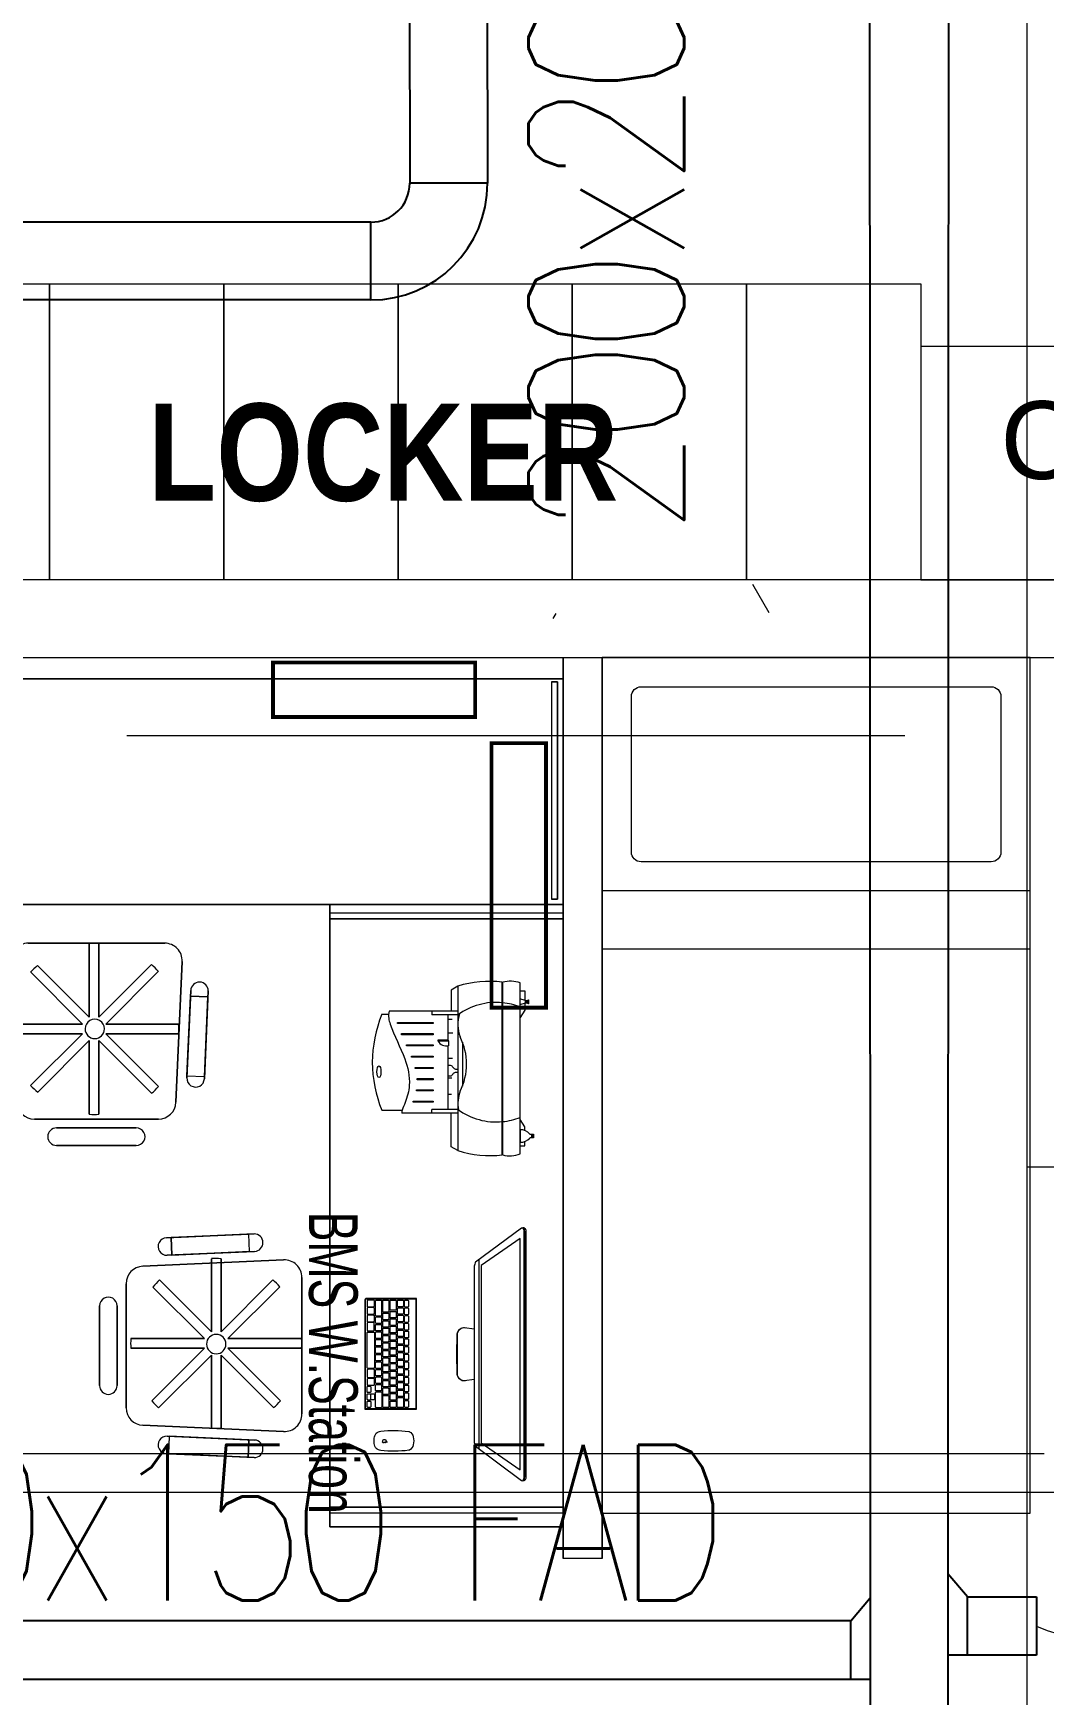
# Model space of a CAD drawing. Header units: millimetres. Extents: x 50620 to 404449, y -131543 to 97.
# Drawn here: x 356674 to 359273, y -44865 to -40593 of the extents above; entities that cross this region are included whole.
import ezdxf

# ---------------------------------------------------------------- set-up
doc = ezdxf.new("R2010")
doc.units = ezdxf.units.MM
doc.linetypes.add('IDA - Grid Line', pattern=[3500, 2000, -500, 500, -500])
for name, color, linetype, lineweight in [('1599_DB_A_BLK2_HQ_R21-2ND STOREY 20230517--$0$S-_COLN----_E', 8, 'Continuous', 9), ('A-_FURT----_E', 8, 'Continuous', 9), ('E-P-Lwnm-EDB', 8, 'Continuous', 9), ('M-_ARCHI', 8, 'Continuous', 5), ('M-ACMV_CDP', 190, 'DRAIN_PIPE', 13), ('M-ACMV_FAD', 3, 'Continuous', 25), ('M-ACMV_FLEXD', 222, 'Continuous', 25), ('M-ACMV_REF-P', 134, '500-1-RP', 9), ('M-FA TEXT', 3, 'Continuous', 25)]:
    doc.layers.add(name, color=color, linetype=linetype, lineweight=lineweight)
doc.layers.add('M-FIRE----_E-', color=12, linetype='Continuous')
doc.layers.add('S-_ANOTGRID_E-1', color=9, linetype='IDA - Grid Line', lineweight=5, true_color=0x808080)
doc.styles.add('1599_DB_A_BLK2_HQ_R21-2ND STOREY 20230517--$0$Arial', font='arial.ttf')
doc.styles.add('Arial', font='arial.ttf', dxfattribs={"width": 0.8, "height": 300})
doc.styles.add('Arial Narrow', font='ARIALN.TTF', dxfattribs={"height": 100})
doc.styles.add('Arial Narrow_B_4', font='ARIALNB.TTF', dxfattribs={"height": 500})
doc.styles.get("Standard").update_dxf_attribs({"font": 'arial.ttf'})
doc.linetypes.add('500-1-RP', pattern='A,0.75,-0.5,0.75,-0.5,0.75,-0.5,0.75,-1.7,["RP",Standard,S=1,R=0,X=-1,Y=-0.5],-1.7', length=7.9)
doc.linetypes.add('BATTING', pattern='A,0.0001,-0.1,[134,ltypeshp.shx,S=0.1,R=0,X=-0.1,Y=0],-0.2,[134,ltypeshp.shx,S=0.1,R=180,X=0.1,Y=0],-0.1', length=0.4001)
doc.linetypes.add('DRAIN_PIPE', pattern='A,0.5,-0.2,["D",Standard,S=0.1,R=0,X=-0.1,Y=-0.05],-0.25', length=0.95)

# ---------------------------------------------------------------- blocks, each defined once
blk = doc.blocks.new('chair 1 - chair 1-4173205-BLK2 - 2ND STOREY WALL SETTING OUT')
at = {"layer": 'A-_FURT----_E'}
for p, q in [((175.5, 520), (-175.5, 520)), ((-175.5, 520), (175.5, 520)), ((-18.4, 519.2), (-18.4, 330)), ((-18.4, 330), (-18.4, 519.2)), ((-18.4, 519.2), (-18.4, 519.2)), ((6.6, 330), (6.6, 519.2)), ((6.6, 519.2), (6.6, 330)), ((6.6, 519.2), (6.6, 519.2)), ((-220.4, 473), (-204.4, 111)), ((-204.4, 111), (-220.4, 473)), ((204.4, 111), (220.4, 473)), ((220.4, 473), (204.4, 111)), ((-169, 445.2), (-36.1, 312.3)), ((-36.1, 312.3), (-169, 445.2)), ((-169, 445.2), (-169, 445.2)), ((-18.4, 330), (-151.4, 463)), ((-151.4, 463), (-18.4, 330)), ((-151.4, 463), (-151.4, 463)), ((141.5, 464.9), (6.6, 330)), ((6.6, 330), (141.5, 464.9)), ((24.3, 312.3), (159.2, 447.2)), ((159.2, 447.2), (24.3, 312.3)), ((141.5, 464.9), (141.5, 464.9)), ((159.2, 447.2), (159.2, 447.2)), ((-287.5, 397.5), (-277.5, 171.7)), ((-277.5, 171.7), (-287.5, 397.5)), ((-287.5, 397.5), (-287.5, 397.5)), ((-241.9, 385.5), (-286.9, 383.5)), ((-241.9, 385.5), (-286.9, 383.5)), ((-232.6, 173.7), (-242.5, 398.5)), ((-242.5, 398.5), (-232.6, 173.7)), ((-233.1, 185.7), (-241.9, 385.5)), ((-241.9, 385.5), (-241.9, 385.5)), ((-241.9, 385.5), (-233.1, 185.7)), ((242.5, 398.5), (232.6, 173.7)), ((232.6, 173.7), (242.5, 398.5)), ((277.5, 171.7), (287.5, 397.5)), ((287.5, 397.5), (277.5, 171.7)), ((287.5, 397.5), (287.5, 397.5)), ((-278.1, 183.7), (-286.9, 383.5)), ((-286.9, 383.5), (-286.9, 383.5)), ((-286.9, 383.5), (-278.1, 183.7)), ((241.9, 383.9), (232.8, 179.1)), ((232.8, 179.1), (241.9, 383.9)), ((241.9, 383.9), (241.9, 383.9)), ((286.8, 381.9), (241.9, 383.9)), ((241.9, 383.9), (286.8, 381.9)), ((286.8, 381.9), (277.8, 177.1)), ((277.8, 177.1), (286.8, 381.9)), ((286.8, 381.9), (286.8, 381.9)), ((-36.1, 312.3), (-223.8, 312.3)), ((-223.8, 312.3), (-36.1, 312.3)), ((-223.8, 312.3), (-223.8, 312.3)), ((-36.1, 312.3), (-36.1, 312.3)), ((-18.4, 330), (-18.4, 330)), ((6.6, 330), (6.6, 330)), ((211.3, 312.3), (24.3, 312.3)), ((24.3, 312.3), (211.3, 312.3)), ((24.3, 312.3), (24.3, 312.3)), ((211.3, 312.3), (211.3, 312.3)), ((-223.8, 287.3), (-36.1, 287.3)), ((-36.1, 287.3), (-223.8, 287.3)), ((-223.8, 287.3), (-223.8, 287.3)), ((-36.1, 287.3), (-169.1, 154.3)), ((-169.1, 154.3), (-36.1, 287.3)), ((-150.9, 137.1), (-18.4, 269.6)), ((-18.4, 269.6), (-150.9, 137.1)), ((-36.1, 287.3), (-36.1, 287.3)), ((-18.4, 269.6), (-18.4, 80.3)), ((-18.4, 80.3), (-18.4, 269.6)), ((-18.4, 269.6), (-18.4, 269.6)), ((6.6, 80.2), (6.6, 269.6)), ((6.6, 269.6), (141.9, 134.3)), ((141.9, 134.3), (6.6, 269.6)), ((6.6, 269.6), (6.6, 80.2)), ((6.6, 269.6), (6.6, 269.6)), ((160, 151.6), (24.3, 287.3)), ((24.3, 287.3), (211.3, 287.3)), ((211.3, 287.3), (24.3, 287.3)), ((24.3, 287.3), (160, 151.6)), ((24.3, 287.3), (24.3, 287.3)), ((211.3, 287.3), (211.3, 287.3)), ((-278.1, 183.7), (-233.1, 185.7)), ((-233.1, 185.7), (-278.1, 183.7)), ((-278.1, 183.7), (-278.1, 183.7)), ((-233.1, 185.7), (-233.1, 185.7)), ((232.8, 179.1), (232.8, 179.1)), ((232.8, 179.1), (277.8, 177.1)), ((232.8, 179.1), (277.8, 177.1)), ((277.8, 177.1), (277.8, 177.1)), ((-169.1, 154.3), (-169.1, 154.3)), ((-150.9, 137.1), (-150.9, 137.1)), ((141.9, 134.3), (141.9, 134.3)), ((160, 151.6), (160, 151.6)), ((-159.5, 68), (159.5, 68)), ((159.5, 68), (-159.5, 68)), ((102.5, 45), (-102.5, 45)), ((-102.5, 45), (102.5, 45)), ((-18.4, 80.3), (-18.4, 80.3)), ((6.6, 80.2), (6.6, 80.2)), ((-102.5, 0), (102.5, 0)), ((102.5, 0), (-102.5, 0))]:
    blk.add_line(p, q, dxfattribs=at)
for centre, radius, start, end in [((-175.5, 475), 45, 90, 182.5326), ((-175.5, 475), 45, 90, 182.5326), ((-5.5, 349.1), 170.6, 85.9391, 94.3449), ((-5.5, 349.1), 170.6, 85.9391, 94.3449), ((175.5, 475), 45, 357.4674, 90), ((175.5, 475), 45, 357.4674, 90), ((-39.2, 334.6), 170.6, 131.1695, 139.5755), ((-39.2, 334.6), 170.6, 131.1695, 139.5755), ((30.4, 335.4), 170.6, 40.9644, 49.3702), ((30.4, 335.4), 170.6, 40.9644, 49.3702), ((-265, 397.5), 22.5, 2.5326, 180), ((-265, 397.5), 22.5, 2.5326, 180), ((265, 397.5), 22.5, 360, 177.4674), ((265, 397.5), 22.5, 360, 177.4674), ((-53.7, 299.2), 170.6, 175.6052, 184.011), ((-53.7, 299.2), 170.6, 175.6052, 184.011), ((-4.2, 299.8), 25, 360, 180), ((-4.2, 299.8), 25, 0, 180), ((-4.2, 299.8), 25, 180, 360), ((-4.2, 299.8), 25, 180, 360), ((41.2, 299.3), 170.6, 355.9587, 4.3646), ((41.2, 299.3), 170.6, 355.9587, 4.3646), ((-255.1, 172.7), 22.5, 182.527, 2.5326), ((-255.1, 172.7), 22.5, 182.527, 2.5326), ((255.1, 172.7), 22.5, 177.4674, 357.473), ((255.1, 172.7), 22.5, 177.4674, 357.473), ((-43.3, 269.5), 170.6, 222.4855, 230.895), ((-43.3, 269.5), 170.6, 222.4855, 230.895), ((33.2, 265.7), 170.6, 309.6052, 318.0128), ((33.2, 265.7), 170.6, 309.6052, 318.0128), ((-159.5, 113), 45, 182.5326, 270), ((-159.5, 113), 45, 182.5326, 270), ((159.5, 113), 45, 270, 357.4674), ((159.5, 113), 45, 270, 357.4674), ((-102.5, 22.5), 22.5, 90, 270), ((-102.5, 22.5), 22.5, 90, 270), ((-5.8, 250.3), 170.6, 265.7557, 274.1615), ((-5.8, 250.3), 170.6, 265.7557, 274.1615), ((102.5, 22.5), 22.5, 270, 90), ((102.5, 22.5), 22.5, 270, 90)]:
    blk.add_arc(centre, radius, start, end, dxfattribs=at)
blk = doc.blocks.new('Logo_Apple')
at = {"color": 0}
blk.add_lwpolyline([(1573, 1035, 0.60932574), (1668, -514, -0.13158971), (1143, -1402, -0.15253151), (846, -1554, -0.11925124), (661, -1541, -0.03241254), (435, -1453, 0.12443749), (138, -1397, 0.09953875), (-239, -1497, -0.08742046), (-451, -1559, -0.19162899), (-757, -1474, -0.0788772), (-1001, -1219, -0.16273057), (-1527, 270, -0.29917322), (-917, 1328, -0.21843141), (-209, 1340, 0.01759536), (9, 1258, 0.16365545), (191, 1258, 0.01485398), (341, 1313, -0.03626545), (651, 1413, -0.1104414), (932, 1418, -0.02065594), (1113, 1373, -0.14542297), (1502, 1122, -0.01539362), (1573, 1035)], format="xyb", dxfattribs=at)
blk.add_lwpolyline([(859, 2376, 0.40282968), (71, 1469, 0.40288947)], format="xyb", close=True, dxfattribs=at)
blk = doc.blocks.new('iMac 27_top persp_dwgmodels.com')
for points in [[(-223.8, 44), (0, 44), (223.8, 44, 0.086592), (234.6, 46.6, 0.101568), (236.4, 47.9), (324.3, 165.9, 0.191292), (324.6, 172.8, 0.278316), (318.4, 178), (0, 178), (-318.4, 178, 0.278316), (-324.6, 172.8, 0.191292), (-324.3, 165.9), (-236.4, 47.9, 0.101568), (-234.6, 46.6, 0.086592)], [(-140.2, -236.5), (141.5, -236.5), (141.5, -103.8), (-141.5, -103.8, 0.414214), (-143.5, -105.8), (-143.5, -233.1, 0.414214)], [(-136.8, -124.4), (-123.5, -124.4, -0.414214), (-121.3, -126.6), (-121.3, -132.8, -0.414214), (-123.5, -135), (-136.8, -135, -0.414214), (-139, -132.8), (-139, -126.6, -0.414214)], [(-116.9, -124.4), (-103.7, -124.4, -0.414214), (-101.5, -126.6), (-101.5, -132.8, -0.414214), (-103.7, -135), (-116.9, -135, -0.414214), (-119.1, -132.8), (-119.1, -126.6, -0.414214)], [(-97.1, -124.4), (-83.8, -124.4, -0.414214), (-81.6, -126.6), (-81.6, -132.8, -0.414214), (-83.8, -135), (-97.1, -135, -0.414214), (-99.3, -132.8), (-99.3, -126.6, -0.414214)], [(-77.3, -124.4), (-64, -124.4, -0.414214), (-61.8, -126.6), (-61.8, -132.8, -0.414214), (-64, -135), (-77.3, -135, -0.414214), (-79.5, -132.8), (-79.5, -126.6, -0.414214)], [(-57.4, -124.4), (-44.2, -124.4, -0.414214), (-42, -126.6), (-42, -132.8, -0.414214), (-44.2, -135), (-57.4, -135, -0.414214), (-59.7, -132.8), (-59.7, -126.6, -0.414214)], [(-37.6, -124.4), (-24.4, -124.4, -0.414214), (-22.1, -126.6), (-22.1, -132.8, -0.414214), (-24.4, -135), (-37.6, -135, -0.414214), (-39.8, -132.8), (-39.8, -126.6, -0.414214)], [(-17.8, -124.4), (-4.5, -124.4, -0.414214), (-2.3, -126.6), (-2.3, -132.8, -0.414214), (-4.5, -135), (-17.8, -135, -0.414214), (-20, -132.8), (-20, -126.6, -0.414214)], [(2, -124.4), (15.3, -124.4, -0.414214), (17.5, -126.6), (17.5, -132.8, -0.414214), (15.3, -135), (2, -135, -0.414214), (-0.2, -132.8), (-0.2, -126.6, -0.414214)], [(21.9, -124.4), (35.1, -124.4, -0.414214), (37.3, -126.6), (37.3, -132.8, -0.414214), (35.1, -135), (21.9, -135, -0.414214), (19.7, -132.8), (19.7, -126.6, -0.414214)], [(41.7, -124.4), (55, -124.4, -0.414214), (57.2, -126.6), (57.2, -132.8, -0.414214), (55, -135), (41.7, -135, -0.414214), (39.5, -132.8), (39.5, -126.6, -0.414214)], [(61.5, -124.4), (74.8, -124.4, -0.414214), (77, -126.6), (77, -132.8, -0.414214), (74.8, -135), (61.5, -135, -0.414214), (59.3, -132.8), (59.3, -126.6, -0.414214)], [(81.4, -124.4), (94.6, -124.4, -0.414214), (96.8, -126.6), (96.8, -132.8, -0.414214), (94.6, -135), (81.4, -135, -0.414214), (79.1, -132.8), (79.1, -126.6, -0.414214)], [(101.2, -124.4), (114.4, -124.4, -0.414214), (116.7, -126.6), (116.7, -132.8, -0.414214), (114.4, -135), (101.2, -135, -0.414214), (99, -132.8), (99, -126.6, -0.414214)], [(121, -124.4), (134.3, -124.4, -0.414214), (136.5, -126.6), (136.5, -132.8, -0.414214), (134.3, -135), (121, -135, -0.414214), (118.8, -132.8), (118.8, -126.6, -0.414214)], [(233.3, -112.2, -0.198798), (246.3, -121.7, -0.10516), (247, -123.8, -0.060397), (247.5, -195.7, -0.156139), (242.2, -207.5, -0.13832), (236, -211.3, -0.081219), (222.7, -213, -0.081219), (209.4, -211.3, -0.13832), (203.2, -207.5, -0.156139), (197.9, -195.7, -0.060397), (198.4, -123.8, -0.10516), (199.1, -121.7, -0.198798), (212.1, -112.2, -0.111855)], [(-112.9, -172), (-136.8, -172, -0.414214), (-139.1, -169.8), (-139.1, -158.4, -0.414214), (-136.8, -156.2), (-115.2, -156.2, -0.414214), (-112.9, -158.4)], [(-136.7, -137.3), (-124.4, -137.3, -0.414214), (-122.2, -139.6), (-122.2, -150.9, -0.414214), (-124.4, -153.1), (-136.7, -153.1, -0.414214), (-139, -150.9), (-139, -139.6, -0.414214)], [(-117.5, -137.3), (-105.2, -137.3, -0.414214), (-103, -139.6), (-103, -150.9, -0.414214), (-105.2, -153.1), (-117.5, -153.1, -0.414214), (-119.7, -150.9), (-119.7, -139.6, -0.414214)], [(-108.1, -156.2), (-95.8, -156.2, -0.414214), (-93.5, -158.4), (-93.5, -169.8, -0.414214), (-95.8, -172), (-108.1, -172, -0.414214), (-110.3, -169.8), (-110.3, -158.4, -0.414214)], [(-98.2, -137.3), (-85.9, -137.3, -0.414214), (-83.7, -139.6), (-83.7, -150.9, -0.414214), (-85.9, -153.1), (-98.2, -153.1, -0.414214), (-100.4, -150.9), (-100.4, -139.6, -0.414214)], [(-88.8, -156.2), (-76.5, -156.2, -0.414214), (-74.3, -158.4), (-74.3, -169.8, -0.414214), (-76.5, -172), (-88.8, -172, -0.414214), (-91.1, -169.8), (-91.1, -158.4, -0.414214)], [(-79, -137.3), (-66.7, -137.3, -0.414214), (-64.4, -139.6), (-64.4, -150.9, -0.414214), (-66.7, -153.1), (-79, -153.1, -0.414214), (-81.2, -150.9), (-81.2, -139.6, -0.414214)], [(-69.6, -156.2), (-57.3, -156.2, -0.414214), (-55.1, -158.4), (-55.1, -169.8, -0.414214), (-57.3, -172), (-69.6, -172, -0.414214), (-71.8, -169.8), (-71.8, -158.4, -0.414214)], [(-59.7, -137.3), (-47.4, -137.3, -0.414214), (-45.2, -139.6), (-45.2, -150.9, -0.414214), (-47.4, -153.1), (-59.7, -153.1, -0.414214), (-61.9, -150.9), (-61.9, -139.6, -0.414214)], [(-50.4, -156.2), (-38.1, -156.2, -0.414214), (-35.9, -158.4), (-35.9, -169.8, -0.414214), (-38.1, -172), (-50.4, -172, -0.414214), (-52.6, -169.8), (-52.6, -158.4, -0.414214)], [(-40.4, -137.3), (-28.1, -137.3, -0.414214), (-25.9, -139.6), (-25.9, -150.9, -0.414214), (-28.1, -153.1), (-40.4, -153.1, -0.414214), (-42.7, -150.9), (-42.7, -139.6, -0.414214)], [(-31.2, -156.2), (-18.9, -156.2, -0.414214), (-16.7, -158.4), (-16.7, -169.8, -0.414214), (-18.9, -172), (-31.2, -172, -0.414214), (-33.4, -169.8), (-33.4, -158.4, -0.414214)], [(-21.2, -137.3), (-8.9, -137.3, -0.414214), (-6.7, -139.6), (-6.7, -150.9, -0.414214), (-8.9, -153.1), (-21.2, -153.1, -0.414214), (-23.4, -150.9), (-23.4, -139.6, -0.414214)], [(-12, -156.2), (0.3, -156.2, -0.414214), (2.5, -158.4), (2.5, -169.8, -0.414214), (0.3, -172), (-12, -172, -0.414214), (-14.2, -169.8), (-14.2, -158.4, -0.414214)], [(-1.9, -137.3), (10.4, -137.3, -0.414214), (12.6, -139.6), (12.6, -150.9, -0.414214), (10.4, -153.1), (-1.9, -153.1, -0.414214), (-4.1, -150.9), (-4.1, -139.6, -0.414214)], [(7.2, -156.2), (19.5, -156.2, -0.414214), (21.8, -158.4), (21.8, -169.8, -0.414214), (19.5, -172), (7.2, -172, -0.414214), (5, -169.8), (5, -158.4, -0.414214)], [(17.3, -137.3), (29.6, -137.3, -0.414214), (31.9, -139.6), (31.9, -150.9, -0.414214), (29.6, -153.1), (17.3, -153.1, -0.414214), (15.1, -150.9), (15.1, -139.6, -0.414214)], [(26.5, -156.2), (38.8, -156.2, -0.414214), (41, -158.4), (41, -169.8, -0.414214), (38.8, -172), (26.5, -172, -0.414214), (24.2, -169.8), (24.2, -158.4, -0.414214)], [(36.6, -137.3), (48.9, -137.3, -0.414214), (51.1, -139.6), (51.1, -150.9, -0.414214), (48.9, -153.1), (36.6, -153.1, -0.414214), (34.4, -150.9), (34.4, -139.6, -0.414214)], [(45.7, -156.2), (58, -156.2, -0.414214), (60.2, -158.4), (60.2, -169.8, -0.414214), (58, -172), (45.7, -172, -0.414214), (43.4, -169.8), (43.4, -158.4, -0.414214)], [(55.8, -137.3), (68.1, -137.3, -0.414214), (70.4, -139.6), (70.4, -150.9, -0.414214), (68.1, -153.1), (55.8, -153.1, -0.414214), (53.6, -150.9), (53.6, -139.6, -0.414214)], [(64.9, -156.2), (77.2, -156.2, -0.414214), (79.4, -158.4), (79.4, -169.8, -0.414214), (77.2, -172), (64.9, -172, -0.414214), (62.7, -169.8), (62.7, -158.4, -0.414214)], [(75.1, -137.3), (87.4, -137.3, -0.414214), (89.6, -139.6), (89.6, -150.9, -0.414214), (87.4, -153.1), (75.1, -153.1, -0.414214), (72.9, -150.9), (72.9, -139.6, -0.414214)], [(84.1, -156.2), (96.4, -156.2, -0.414214), (98.6, -158.4), (98.6, -169.8, -0.414214), (96.4, -172), (84.1, -172, -0.414214), (81.9, -169.8), (81.9, -158.4, -0.414214)], [(94.4, -137.3), (106.7, -137.3, -0.414214), (108.9, -139.6), (108.9, -150.9, -0.414214), (106.7, -153.1), (94.4, -153.1, -0.414214), (92.1, -150.9), (92.1, -139.6, -0.414214)], [(103.3, -156.2), (115.6, -156.2, -0.414214), (117.8, -158.4), (117.8, -169.8, -0.414214), (115.6, -172), (103.3, -172, -0.414214), (101.1, -169.8), (101.1, -158.4, -0.414214)], [(137.3, -153.4), (113.4, -153.4, -0.414214), (111.2, -151.2), (111.2, -139.8, -0.414214), (113.4, -137.6), (135.1, -137.6, -0.414214), (137.3, -139.8)], [(122.5, -156.2), (134.8, -156.2, -0.414214), (137, -158.4), (137, -169.8, -0.414214), (134.8, -172), (122.5, -172, -0.414214), (120.3, -169.8), (120.3, -158.4, -0.414214)], [(-100.3, -209.4), (-136.8, -209.4, -0.414214), (-139.1, -207.2), (-139.1, -195.8, -0.414214), (-136.8, -193.6), (-100.3, -193.6, -0.414214), (-98.1, -195.8), (-98.1, -207.2, -0.414214)], [(-124.6, -212.3), (-136.9, -212.3, 0.414214), (-139.1, -214.5), (-139.1, -228.8, 0.414214), (-136.9, -231.1), (-122.3, -231.1), (-122.3, -214.5, 0.414214)], [(-110.1, -190.9), (-139, -190.9), (-139, -177.3, -0.414214), (-136.7, -175), (-110.1, -175, -0.414214), (-107.9, -177.3), (-107.9, -188.7, -0.414214)], [(-105.2, -212.3), (-117.6, -212.3, 0.414214), (-119.8, -214.5), (-119.8, -228.8, 0.414214), (-117.6, -231.1), (-103, -231.1), (-103, -214.5, 0.414214)], [(-103.4, -175.1), (-91.1, -175.1, -0.414214), (-88.8, -177.3), (-88.8, -188.6, -0.414214), (-91.1, -190.8), (-103.4, -190.8, -0.414214), (-105.6, -188.6), (-105.6, -177.3, -0.414214)], [(-85.9, -212.3), (-98.3, -212.3, 0.414214), (-100.5, -214.5), (-100.5, -228.8, 0.414214), (-98.3, -231.1), (-83.7, -231.1), (-83.7, -214.5, 0.414214)], [(-93.8, -193.6), (-81.5, -193.6, -0.414214), (-79.2, -195.8), (-79.2, -207.2, -0.414214), (-81.5, -209.4), (-93.8, -209.4, -0.414214), (-96, -207.2), (-96, -195.8, -0.414214)], [(-84.1, -175.1), (-71.8, -175.1, -0.414214), (-69.5, -177.3), (-69.5, -188.6, -0.414214), (-71.8, -190.8), (-84.1, -190.8, -0.414214), (-86.3, -188.6), (-86.3, -177.3, -0.414214)], [(-79.1, -231), (-62.3, -231, 0.414214), (-60.1, -228.8), (-60.1, -214.7, 0.414214), (-62.3, -212.5), (-79.1, -212.5, 0.414214), (-81.3, -214.7), (-81.3, -228.8, 0.414214)], [(-74.5, -193.6), (-62.2, -193.6, -0.414214), (-59.9, -195.8), (-59.9, -207.2, -0.414214), (-62.2, -209.4), (-74.5, -209.4, -0.414214), (-76.7, -207.2), (-76.7, -195.8, -0.414214)], [(-65.2, -175.1), (-52.9, -175.1, -0.414214), (-50.6, -177.3), (-50.6, -188.6, -0.414214), (-52.9, -190.8), (-65.2, -190.8, -0.414214), (-67.4, -188.6), (-67.4, -177.3, -0.414214)], [(-55.2, -193.6), (-42.9, -193.6, -0.414214), (-40.7, -195.8), (-40.7, -207.2, -0.414214), (-42.9, -209.4), (-55.2, -209.4, -0.414214), (-57.4, -207.2), (-57.4, -195.8, -0.414214)], [(34.2, -230.8), (-54.8, -230.8, -0.414214), (-57.1, -228.6), (-57.1, -214.6, -0.414214), (-54.8, -212.4), (34.2, -212.4, -0.414214), (36.4, -214.6), (36.4, -228.6, -0.414214)], [(-45.9, -175.1), (-33.6, -175.1, -0.414214), (-31.3, -177.3), (-31.3, -188.6, -0.414214), (-33.6, -190.8), (-45.9, -190.8, -0.414214), (-48.1, -188.6), (-48.1, -177.3, -0.414214)], [(-35.9, -193.6), (-23.6, -193.6, -0.414214), (-21.4, -195.8), (-21.4, -207.2, -0.414214), (-23.6, -209.4), (-35.9, -209.4, -0.414214), (-38.1, -207.2), (-38.1, -195.8, -0.414214)], [(-26.9, -175.1), (-14.6, -175.1, -0.414214), (-12.4, -177.3), (-12.4, -188.6, -0.414214), (-14.6, -190.8), (-26.9, -190.8, -0.414214), (-29.1, -188.6), (-29.1, -177.3, -0.414214)], [(-16.6, -193.6), (-4.3, -193.6, -0.414214), (-2.1, -195.8), (-2.1, -207.2, -0.414214), (-4.3, -209.4), (-16.6, -209.4, -0.414214), (-18.8, -207.2), (-18.8, -195.8, -0.414214)], [(-7.6, -175.1), (4.7, -175.1, -0.414214), (6.9, -177.3), (6.9, -188.6, -0.414214), (4.7, -190.8), (-7.6, -190.8, -0.414214), (-9.8, -188.6), (-9.8, -177.3, -0.414214)], [(2.7, -193.6), (15, -193.6, -0.414214), (17.2, -195.8), (17.2, -207.2, -0.414214), (15, -209.4), (2.7, -209.4, -0.414214), (0.5, -207.2), (0.5, -195.8, -0.414214)], [(11.7, -175.1), (24, -175.1, -0.414214), (26.2, -177.3), (26.2, -188.6, -0.414214), (24, -190.8), (11.7, -190.8, -0.414214), (9.5, -188.6), (9.5, -177.3, -0.414214)], [(22, -193.6), (34.3, -193.6, -0.414214), (36.5, -195.8), (36.5, -207.2, -0.414214), (34.3, -209.4), (22, -209.4, -0.414214), (19.8, -207.2), (19.8, -195.8, -0.414214)], [(31, -175.1), (43.3, -175.1, -0.414214), (45.5, -177.3), (45.5, -188.6, -0.414214), (43.3, -190.8), (31, -190.8, -0.414214), (28.8, -188.6), (28.8, -177.3, -0.414214)], [(41, -230.7), (57.8, -230.7, 0.414214), (60, -228.5), (60, -214.4, 0.414214), (57.8, -212.2), (41, -212.2, 0.414214), (38.7, -214.4), (38.7, -228.5, 0.414214)], [(41.3, -193.6), (53.6, -193.6, -0.414214), (55.8, -195.8), (55.8, -207.2, -0.414214), (53.6, -209.4), (41.3, -209.4, -0.414214), (39.1, -207.2), (39.1, -195.8, -0.414214)], [(50.3, -175.1), (62.6, -175.1, -0.414214), (64.8, -177.3), (64.8, -188.6, -0.414214), (62.6, -190.8), (50.3, -190.8, -0.414214), (48, -188.6), (48, -177.3, -0.414214)], [(60.6, -193.6), (72.9, -193.6, -0.414214), (75.1, -195.8), (75.1, -207.2, -0.414214), (72.9, -209.4), (60.6, -209.4, -0.414214), (58.4, -207.2), (58.4, -195.8, -0.414214)], [(77.1, -212.1), (64.8, -212.1, 0.414214), (62.5, -214.4), (62.5, -228.7, 0.414214), (64.8, -230.9), (79.4, -230.9), (79.4, -214.4, 0.414214)], [(69.6, -175.1), (81.9, -175.1, -0.414214), (84.1, -177.3), (84.1, -188.6, -0.414214), (81.9, -190.8), (69.6, -190.8, -0.414214), (67.3, -188.6), (67.3, -177.3, -0.414214)], [(79.9, -193.6), (92.2, -193.6, -0.414214), (94.4, -195.8), (94.4, -207.2, -0.414214), (92.2, -209.4), (79.9, -209.4, -0.414214), (77.7, -207.2), (77.7, -195.8, -0.414214)], [(88.9, -175.1), (101.2, -175.1, -0.414214), (103.4, -177.3), (103.4, -188.6, -0.414214), (101.2, -190.8), (88.9, -190.8, -0.414214), (86.6, -188.6), (86.6, -177.3, -0.414214)], [(135.2, -209.3), (98.7, -209.3, -0.414214), (96.4, -207.1), (96.4, -195.7, -0.414214), (98.7, -193.5), (135.2, -193.5, -0.414214), (137.4, -195.7), (137.4, -207.1, -0.414214)], [(117.6, -221.1), (101.4, -221.1), (101.4, -214.7, -0.414214), (103.6, -212.4), (115.4, -212.4, -0.414214), (117.6, -214.7)], [(135.1, -190.9), (106.2, -190.9), (106.2, -177.2, -0.414214), (108.5, -175), (135.1, -175, -0.414214), (137.3, -177.2), (137.3, -188.7, -0.414214)], [(84.2, -221.8), (96.5, -221.8, -0.414214), (98.7, -224), (98.7, -228.6, -0.414214), (96.5, -230.8), (84.2, -230.8, -0.414214), (82, -228.6), (82, -224, -0.414214)], [(115.4, -230.8), (103.6, -230.8, -0.414214), (101.4, -228.6), (101.4, -222.2), (117.7, -222.2), (117.7, -228.6, -0.414214)], [(122.6, -221.8), (134.9, -221.8, -0.414214), (137.1, -224), (137.1, -228.6, -0.414214), (134.9, -230.9), (122.6, -230.9, -0.414214), (120.4, -228.6), (120.4, -224, -0.414214)]]:
    blk.add_lwpolyline(points, format="xyb", close=True)
for points in [[(325.1, 169.6, 0.14396), (315, 172.9), (0, 172.9), (-315, 172.9, 0.14396), (-325.1, 169.6)], [(325, 171.2, 0.134659), (314.4, 174.3), (0, 174.3), (-314.4, 174.3, 0.134659), (-325, 171.2)], [(65.1, 44), (68.6, 19.6, -0.172549), (65.3, 8.1, -0.217529), (51.6, 0.4), (0, 0), (-51.6, 0.4, -0.217529), (-65.3, 8.1, -0.172549), (-68.6, 19.6), (-65.1, 44)], [(68.3, 21.9, -0.213296), (63.6, 6.9, -0.205349), (51.2, 1.1), (0, 1.1), (-51.2, 1.1, -0.205349), (-63.6, 6.9, -0.213296), (-68.3, 21.9)]]:
    blk.add_lwpolyline(points, format="xyb")
for points in [[(0, 162.7), (-297.2, 162.7), (-228.1, 62.5), (0, 62.5), (228.1, 62.5), (297.2, 162.7)], [(-142.6, -105.6), (140.6, -105.6), (140.6, -235.5), (-142.6, -235.5)]]:
    blk.add_lwpolyline(points, close=True)
blk.add_lwpolyline([(-242.6, 56.3), (0, 56.3), (242.6, 56.3)])
at = {"xscale": 0.002856511494637426, "yscale": 0.002856511494637426, "zscale": 0.002856511494637426}
blk.add_blockref('Logo_Apple', (223.3, -186.6), dxfattribs=at)
blk = doc.blocks.new('A$C73104ec3')
for p, q in [((-0.3123, 0.11), (-0.2818, 0.11)), ((-0.3123, 0.0949), (-0.3123, 0.11)), ((-0.2813, 0.1115), (-0.2866, 0.0944)), ((-0.283, 0.1217), (-0.2707, 0.1217)), ((-0.283, 0.1205), (-0.283, 0.1217)), ((-0.2707, 0.1205), (-0.283, 0.1205)), ((-0.2814, 0.1181), (-0.2773, 0.1181)), ((-0.2813, 0.1115), (-0.2723, 0.1115)), ((-0.281, 0.1161), (-0.2773, 0.1161)), ((-0.2809, 0.1143), (-0.2773, 0.1143)), ((-0.2773, 0.1205), (-0.2773, 0.1115)), ((-0.2764, 0.1205), (-0.2764, 0.1115)), ((-0.2764, 0.1181), (-0.2723, 0.118)), ((-0.2764, 0.1161), (-0.2727, 0.1161)), ((-0.2764, 0.1143), (-0.2728, 0.1143)), ((-0.2723, 0.1115), (-0.2671, 0.0944)), ((-0.2719, 0.11), (-0.2504, 0.11)), ((-0.2707, 0.1217), (-0.2707, 0.1205)), ((-0.2504, 0.11), (-0.2269, 0.0949)), ((0.1246, 0.11), (0.1011, 0.0949)), ((0.1366, 0.11), (0.1246, 0.11)), ((0.1479, 0.1261), (0.1479, 0.1383)), ((0.1479, 0.1383), (0.1607, 0.1383)), ((0.1496, 0.1367), (0.159, 0.1367)), ((0.1496, 0.1362), (0.1496, 0.1367)), ((0.159, 0.1362), (0.1496, 0.1362)), ((0.1496, 0.1351), (0.159, 0.1351)), ((0.1496, 0.1346), (0.1496, 0.1351)), ((0.159, 0.1346), (0.1496, 0.1346)), ((0.1496, 0.1334), (0.159, 0.1334)), ((0.1496, 0.1329), (0.1496, 0.1334)), ((0.159, 0.1329), (0.1496, 0.1329)), ((0.159, 0.1367), (0.159, 0.1362)), ((0.159, 0.1351), (0.159, 0.1346)), ((0.159, 0.1334), (0.159, 0.1329)), ((0.1607, 0.1383), (0.1607, 0.1261)), ((0.1864, 0.11), (0.1721, 0.11)), ((0.1864, 0.0949), (0.1864, 0.11)), ((-0.2864, 0.0949), (-0.3376, 0.0949)), ((-0.2866, 0.0944), (-0.2671, 0.0944)), ((0.2118, 0.0949), (-0.2672, 0.0949)), ((0.1342, 0.0949), (0.1744, 0.0949)), ((0.2151, 0.0389), (-0.3399, 0.0389)), ((0.2151, 0.0376), (-0.3399, 0.0376)), ((-0.3271, -0.1051), (-0.3147, -0.1268)), ((-0.3271, -0.1051), (0.2012, -0.1051)), ((-0.2471, -0.1051), (-0.2471, -0.1268)), ((-0.2353, -0.1051), (-0.2353, -0.1889)), ((-0.1476, -0.0906), (-0.006, -0.0906)), ((0.0695, -0.1051), (0.0695, -0.1889)), ((0.0812, -0.1051), (0.0812, -0.2848)), ((0.0812, -0.1051), (0.0812, -0.1268)), ((0.2012, -0.1051), (0.1889, -0.1268)), ((-0.3147, -0.1268), (-0.2471, -0.1268)), ((-0.2471, -0.116), (-0.2471, -0.3264)), ((-0.2353, -0.1371), (-0.1541, -0.1371)), ((-0.2214, -0.1371), (-0.2214, -0.1232)), ((-0.1769, -0.1371), (-0.1769, -0.1209)), ((-0.1512, -0.1348), (-0.1541, -0.1348)), ((-0.1541, -0.1348), (-0.1541, -0.1699)), ((-0.1512, -0.1348), (-0.1357, -0.1348)), ((-0.1512, -0.1699), (-0.1512, -0.1348)), ((-0.1353, -0.1371), (0.0695, -0.1371)), ((-0.0961, -0.1371), (-0.0961, -0.1224)), ((-0.0329, -0.1371), (-0.0329, -0.1246)), ((0.0203, -0.1371), (0.0203, -0.1254)), ((0.1889, -0.1268), (0.0812, -0.1268)), ((0.0812, -0.1371), (0.0812, -0.1371)), ((-0.2471, -0.1889), (-0.2353, -0.1889)), ((-0.2109, -0.1843), (-0.2075, -0.1843)), ((-0.2109, -0.2991), (-0.2109, -0.1843)), ((-0.2075, -0.1843), (-0.2075, -0.2991)), ((-0.1747, -0.1843), (-0.1713, -0.1843)), ((-0.1747, -0.2866), (-0.1747, -0.1843)), ((-0.1713, -0.1843), (-0.1713, -0.2866)), ((-0.1541, -0.1699), (-0.1512, -0.1699)), ((-0.1386, -0.1843), (-0.1352, -0.1843)), ((-0.1386, -0.2702), (-0.1386, -0.1843)), ((-0.1352, -0.1843), (-0.1352, -0.2702)), ((-0.1024, -0.1843), (-0.099, -0.1843)), ((-0.1024, -0.2538), (-0.1024, -0.1843)), ((-0.099, -0.1843), (-0.099, -0.2538)), ((-0.0662, -0.1843), (-0.0628, -0.1843)), ((-0.0662, -0.242), (-0.0662, -0.1843)), ((-0.0628, -0.1843), (-0.0628, -0.242)), ((-0.03, -0.1843), (-0.0266, -0.1843)), ((-0.03, -0.236), (-0.03, -0.1843)), ((-0.0266, -0.1843), (-0.0266, -0.236)), ((0.0061, -0.1843), (0.0095, -0.1843)), ((0.0061, -0.238), (0.0061, -0.1843)), ((0.0095, -0.1843), (0.0095, -0.238)), ((0.0423, -0.1843), (0.0457, -0.1843)), ((0.0423, -0.2485), (0.0423, -0.1843)), ((0.0457, -0.1843), (0.0457, -0.2485)), ((0.0812, -0.1889), (0.0695, -0.1889)), ((-0.099, -0.2538), (-0.1024, -0.2538)), ((-0.0628, -0.242), (-0.0662, -0.242)), ((-0.0266, -0.236), (-0.03, -0.236)), ((0.0095, -0.238), (0.0061, -0.238)), ((0.0457, -0.2485), (0.0423, -0.2485)), ((-0.2075, -0.2991), (-0.2109, -0.2991)), ((-0.1713, -0.2866), (-0.1747, -0.2866)), ((-0.1352, -0.2702), (-0.1386, -0.2702)), ((0.0718, -0.2848), (0.0718, -0.3494)), ((-0.2367, -0.3276), (-0.2367, -0.3494))]:
    blk.add_line(p, q)
for centre, radius, start, end in [((-0.2931, 0.1147), 0.0122, 344.4786, 28.1445), ((-0.2606, 0.1147), 0.0122, 151.8555, 195.5214), ((0.1729, 0.0965), 0.0387, 130.1776, 182.3969), ((0.1358, 0.0965), 0.0387, 357.6031, 49.8224), ((-0.2555, 0.0635), 0.0879, 159.0543, 196.2529), ((-0.0646, 0.0179), 0.2104, 158.5131, 174.2594), ((-0.1013, 0.0179), 0.2104, 5.7406, 21.4869), ((0.1301, 0.062), 0.088, 344.7855, 21.9516), ((-0.0131, -0.0049), 0.3296, 172.5931, 197.6993), ((-0.0646, 0.0179), 0.2104, 174.6086, 215.7554), ((-0.1013, 0.0179), 0.2104, 324.2446, 5.3914), ((-0.1125, -0.0026), 0.33, 341.91, 7), ((-0.2052, 0.0175), 0.1225, 254.2202, 289.5419), ((-0.0768, -0.2715), 0.1943, 63.2517, 116.7483), ((0.05, 0.0175), 0.1225, 250.4581, 279.7201), ((-0.1684, -0.1413), 0.0334, 301.0357, 11.1286), ((-0.0825, 0.0232), 0.4033, 247.5102, 292.4898)]:
    blk.add_arc(centre, radius, start, end)
blk.add_ellipse((-0.0521, -0.3589), major_axis=(-0.0188, 0), ratio=0.353846)
for points, knots in [([(-0.0725, -0.1368), (-0.073, -0.1322), (-0.0738, -0.1244), (-0.063, -0.1198), (-0.0601, -0.1117), (-0.0603, -0.1067), (-0.0604, -0.1051)], [0, 0, 0, 0, 0.01217294, 0.02078532, 0.03102438, 0.03583108, 0.03583108, 0.03583108, 0.03583108]), ([(-0.0391, -0.1368), (-0.0386, -0.1322), (-0.0378, -0.1244), (-0.0487, -0.1198), (-0.0515, -0.1117), (-0.0513, -0.1067), (-0.0512, -0.1051)], [0, 0, 0, 0, 0.01217294, 0.02078532, 0.03102438, 0.03583108, 0.03583108, 0.03583108, 0.03583108]), ([(-0.2471, -0.3264), (-0.2394, -0.3274), (-0.2252, -0.3291), (-0.1724, -0.3129), (-0.1072, -0.2755), (-0.018, -0.2547), (0.0377, -0.27), (0.0647, -0.2824), (0.0759, -0.2853), (0.0793, -0.2855), (0.0807, -0.285), (0.0812, -0.2848)], [0.0005676, 0.0005676, 0.0005676, 0.0005676, 0.0235368, 0.0429205, 0.1640583, 0.2505278, 0.3073969, 0.3338071, 0.3392251, 0.3421635, 0.3437455, 0.3437455, 0.3437455, 0.3437455])]:
    blk.add_open_spline(points, degree=3, knots=knots)
blk = doc.blocks.new('A$Cf7df6526')
at = {"layer": 'E-P-Lwnm-EDB', "color": 180, "lineweight": 0, "xscale": 800, "yscale": 800, "zscale": 800, "rotation": 270}
blk.add_blockref('A$C73104ec3', (-154, -3007.6), dxfattribs=at)
at = {"layer": 'E-P-Lwnm-EDB', "color": 180, "lineweight": 0, "rotation": 270}
blk.add_blockref('iMac 27_top persp_dwgmodels.com', (-240.5, -3692.1), dxfattribs=at)
at = {"layer": 'E-P-Lwnm-EDB', "lineweight": 0, "insert": (-495.8, -3258.2), "char_height": 125, "attachment_point": 1, "rotation": 270, "style": 'Arial Narrow'}
blk.add_mtext_dynamic_manual_height_columns('\\pi67.44481;{\\W0.8;BMS W.Station}', width=895.122, gutter_width=1, heights=[0], dxfattribs=at)
blk = doc.blocks.new('ARCHI 2ND_2024 09 11')
at = {"layer": '1599_DB_A_BLK2_HQ_R21-2ND STOREY 20230517--$0$S-_COLN----_E', "lineweight": 5}
h = blk.add_hatch(dxfattribs=at)
h.set_pattern_fill('FP_3', color=8, style=0, pattern_type=2)
h.set_pattern_definition([(6e-11, (-28420.7, -5558.67), (1016, 254), [83.82, -678.18, 83.82, -678.18, -4064]), (6e-11, (-28420.7, -5558.67), (1016, 254), [-1524, 83.82, -1440.18, 83.82, -678.18, -1778]), (6e-11, (-28420.7, -5558.67), (1016, 254), [-3810, 83.82, -424.18, 83.82, -1186.18]), (120, (-28039.7, -5431.67), (-727.9705, 752.882), [83.82, -678.18, 83.82, -678.18, -4064]), (120, (-28039.7, -5431.67), (-727.9705, 752.882), [-1524, 83.82, -1440.18, 83.82, -678.18, -1778]), (120, (-28039.7, -5431.67), (-727.9705, 752.882), [-3810, 83.82, -424.18, 83.82, -1186.18]), (240, (-27912.7, -4923.67), (-288.0295, -1006.882), [83.82, -678.18, 83.82, -678.18, -4064]), (240, (-27912.7, -4923.67), (-288.0295, -1006.882), [-1524, 83.82, -1440.18, 83.82, -678.18, -1778]), (240, (-27912.7, -4923.67), (-288.0295, -1006.882), [-3810, 83.82, -424.18, 83.82, -1186.18])])
h.paths.add_polyline_path([(-33077.7, -14100), (-23250, -14100), (-23250, -14000), (-34350, -14000), (-34350, -14100), (-34150, -14100)], flags=0)
at = {"color": 8, "lineweight": 5}
for p, q in [((-28271, -13239), (-27823, -13239)), ((-28271, -14000), (-28271, -13239)), ((-27823, -13239), (-27375, -13239)), ((-27823, -14000), (-27823, -13239)), ((-27823, -13239), (-27823, -14000)), ((-27375, -13239), (-27375, -14000)), ((-27375, -13239), (-26927, -13239)), ((-27375, -14000), (-27375, -13239)), ((-26927, -13239), (-26927, -14000)), ((-26927, -13239), (-26479, -13239)), ((-26927, -14000), (-26927, -13239)), ((-26479, -13239), (-26479, -14000)), ((-26479, -13239), (-26031, -13239)), ((-26479, -14000), (-26479, -13239)), ((-26031, -13239), (-26031, -14000)), ((-27823, -14000), (-28271, -14000)), ((-27375, -14000), (-27823, -14000)), ((-26927, -14000), (-27375, -14000)), ((-26479, -14000), (-26927, -14000)), ((-26031, -14000), (-26479, -14000))]:
    blk.add_line(p, q, dxfattribs=at)
at = {"layer": '1599_DB_A_BLK2_HQ_R21-2ND STOREY 20230517--$0$S-_COLN----_E', "color": 8, "lineweight": 5}
for p, q in [((-26031, -13400), (-26031, -14000)), ((-24237.8, -13400), (-26031, -13400)), ((-23250, -14000), (-34350, -14000)), ((-26031, -14000), (-24237.8, -14000))]:
    blk.add_line(p, q, dxfattribs=at)
for points in [[(-28719, -13239), (-28271, -13239), (-28271, -14000), (-28719, -14000)], [(-26850, -14200), (-26850, -16400), (-25750, -16400), (-25750, -14200)]]:
    blk.add_lwpolyline(points, close=True, dxfattribs=at)
for points in [[(-34050, -14200), (-23550, -14200)], [(-26850, -16516.5), (-26850, -14200), (-26850, -16516.5), (-26950, -16516.5), (-26950, -14200), (-26950, -16516.5)], [(-26775, -14700), (-26775, -14300)], [(-26750, -14275), (-25850, -14275)], [(-25825, -14300), (-25825, -14700)], [(-25850, -14725), (-26750, -14725)]]:
    blk.add_lwpolyline(points, dxfattribs=at)
at = {"layer": '1599_DB_A_BLK2_HQ_R21-2ND STOREY 20230517--$0$S-_COLN----_E', "color": 8, "lineweight": 5, "extrusion": (5.42101e-20, -1.69407e-21, -1)}
for centre, start, end in [((26750, -14300), 360, 90), ((25850, -14300), 90, 180), ((26750, -14700), 270, 360), ((25850, -14700), 180, 270)]:
    blk.add_arc(centre, 25, start, end, dxfattribs=at)
at = {"layer": '1599_DB_A_BLK2_HQ_R21-2ND STOREY 20230517--$0$S-_COLN----_E', "color": 8, "lineweight": 5}
for points in [[(-25750, -14800), (-26300, -14800), (-26850, -14800)], [(-25750, -14950), (-26300, -14950), (-26850, -14950)]]:
    blk.add_open_spline(points, degree=2, dxfattribs=at)
at = {"layer": 'A-_FURT----_E', "color": 8, "lineweight": 5}
for p, q in [((-26950, -14254.7), (-30250, -14254.7)), ((-30250, -14254.7), (-26950, -14254.7)), ((-26965.3, -14262.6), (-26980, -14262.6)), ((-26980, -14262.6), (-26980, -14262.6)), ((-26980, -14262.6), (-26965.3, -14262.6)), ((-26980, -14262.6), (-26980, -14821.5)), ((-26980, -14262.6), (-26980, -14821.5)), ((-26965.3, -14262.6), (-26965.3, -14262.6)), ((-26965.3, -14262.6), (-26965.3, -14821.5)), ((-26965.3, -14821.5), (-26965.3, -14262.6)), ((-26950, -14254.7), (-26950, -14254.7)), ((-26965.3, -14821.5), (-26980, -14821.5)), ((-26980, -14821.5), (-26980, -14821.5)), ((-26980, -14821.5), (-26965.3, -14821.5)), ((-26965.3, -14821.5), (-26965.3, -14821.5)), ((-30250, -14834.7), (-27550, -14834.7)), ((-27550, -14834.7), (-30250, -14834.7)), ((-27550, -14834.7), (-27550, -16434.7)), ((-26950, -14834.7), (-27550, -14834.7)), ((-27550, -14834.7), (-26950, -14834.7)), ((-27550, -16434.7), (-27550, -14834.7)), ((-27550, -14834.7), (-27550, -14834.7)), ((-27550, -14834.7), (-27550, -16434.7)), ((-27550, -16434.7), (-27550, -14834.7)), ((-27550, -14834.7), (-27550, -14834.7)), ((-27550, -14871.5), (-27550, -14856.8)), ((-27550, -14856.8), (-27550, -14856.8)), ((-27550, -14856.8), (-27550, -14871.5)), ((-26950, -14856.8), (-27550, -14856.8)), ((-26950, -14856.8), (-27550, -14856.8)), ((-26950, -14834.7), (-26950, -14834.7)), ((-26950, -14871.5), (-26950, -14856.8)), ((-26950, -14856.8), (-26950, -14856.8)), ((-26950, -14856.8), (-26950, -14871.5)), ((-27550, -14871.5), (-27550, -14871.5)), ((-26950, -14871.5), (-27550, -14871.5)), ((-27550, -14871.5), (-26950, -14871.5)), ((-26950, -14871.5), (-26950, -14871.5)), ((-27550, -16384.3), (-27550, -16384.3)), ((-27550, -16384.3), (-27550, -16399)), ((-27550, -16399), (-27550, -16384.3)), ((-26950, -16384.3), (-27550, -16384.3)), ((-27550, -16384.3), (-26950, -16384.3)), ((-27550, -16399), (-27550, -16399)), ((-27550, -16399), (-26950, -16399)), ((-27550, -16399), (-26950, -16399)), ((-27550, -16434.7), (-26950, -16434.7)), ((-26950, -16434.7), (-27550, -16434.7)), ((-27550, -16434.7), (-27550, -16434.7)), ((-27550, -16434.7), (-26950, -16434.7)), ((-26950, -16434.7), (-27550, -16434.7)), ((-27550, -16434.7), (-27550, -16434.7))]:
    blk.add_line(p, q, dxfattribs=at)
at = {"layer": 'M-FIRE----_E-', "color": 8, "lineweight": 5, "const_width": 10}
for points in [[(-27696.7, -14352.6), (-27176.7, -14352.6), (-27176.7, -14212.6), (-27696.7, -14212.6)], [(-27134.6, -14420.2), (-27134.6, -15100.2), (-26994.6, -15100.2), (-26994.6, -14420.2)]]:
    blk.add_lwpolyline(points, close=True, dxfattribs=at)
at = {"layer": 'S-_ANOTGRID_E-1', "color": 8, "lineweight": 5}
blk.add_line((-38572.1, -14400), (17962.1, -14400), dxfattribs=at)
at = {"color": 8, "lineweight": 5}
blk.add_blockref('A$Cf7df6526', (-26983, -12299), dxfattribs=at)
at = {"layer": 'A-_FURT----_E', "color": 8, "lineweight": 5}
blk.add_blockref('chair 1 - chair 1-4173205-BLK2 - 2ND STOREY WALL SETTING OUT', (-28150.5, -15454.4), dxfattribs=at)
at = {"layer": 'A-_FURT----_E', "color": 8, "lineweight": 5, "rotation": 270}
blk.add_blockref('chair 1 - chair 1-4173205-BLK2 - 2ND STOREY WALL SETTING OUT', (-28142.2, -15969.2), dxfattribs=at)
at = {"color": 8, "lineweight": 5, "style": 'Arial Narrow_B_4'}
blk.add_text('LOCKER', height=250, dxfattribs=at).set_placement((-28017.3, -13797))
at = {"layer": '1599_DB_A_BLK2_HQ_R21-2ND STOREY 20230517--$0$S-_COLN----_E', "color": 8, "lineweight": 5, "style": '1599_DB_A_BLK2_HQ_R21-2ND STOREY 20230517--$0$Arial'}
blk.add_text(' Cabinetry', height=200, dxfattribs=at).set_placement((-25904.1, -13740.9))

msp = doc.modelspace()

# ---------------------------------------------------------------- block references
at = {"layer": 'M-_ARCHI', "lineweight": 5, "extrusion": (0.000419962, 1.0854e-05, 1), "rotation": 359.9999887056363}
msp.add_blockref('ARCHI 2ND_2024 09 11', (384987.1, -27998.1, 422.1), dxfattribs=at)

# ---------------------------------------------------------------- next in the draw order: linework, layer by layer
at = {"layer": 'M-ACMV_CDP', "ltscale": 2.5}
msp.add_line((354141, -44244), (359273.2, -44244), dxfattribs=at)
at = {"layer": 'M-ACMV_FAD'}
for p, q in [((357640.3, -39104.3), (357642.3, -40978.8)), ((357840.3, -39104.3), (357842.3, -40978.8)), ((357842.3, -40978.8), (357642.3, -40978.8)), ((357542.3, -41078.8), (350680.7, -41078.8)), ((357542.3, -41278.8), (357542.3, -41078.8)), ((357542.3, -41278.8), (350680.7, -41278.8)), ((359076.1, -44613.2), (359026.1, -44553.6)), ((358776.1, -44674.7), (358826.1, -44615.1)), ((359076.1, -44613.2), (359253.7, -44613.2)), ((359076.1, -44763.2), (359076.1, -44613.2)), ((359253.7, -44613.2), (359253.7, -44763.2)), ((358776.1, -44674.7), (355251.1, -44674.7)), ((358776.1, -44824.7), (358776.1, -44674.7)), ((359253.7, -44763.2), (359026.1, -44763.2)), ((355251.1, -44824.7), (358826.1, -44824.7))]:
    msp.add_line(p, q, dxfattribs=at)
for points in [[(358820.4, -29366.4, -253.2), (358826.1, -44282.9, 0), (358826.1, -52682.9, 0)], [(359031.8, -29358.1, -261.5), (359026.1, -44282.9, 0), (359026.1, -52682.9, 0)]]:
    msp.add_polyline3d(points, dxfattribs=at)
for radius in [100, 300]:
    msp.add_arc((357542.3, -40978.8), radius, 270, 0, dxfattribs=at)
at = {"layer": 'M-ACMV_FLEXD', "color": 3, "linetype": 'BATTING', "lineweight": 0}
msp.add_arc((359464, -44186.1), 544.4, 247.2784, 346.7827, dxfattribs=at)
at = {"layer": 'M-ACMV_REF-P', "color": 67, "ltscale": 0.25, "true_color": 0x727430}
for p, q in [((359228.6, -30536.9), (359228.6, -63525.7)), ((360006.5, -43508), (359228.6, -43508))]:
    msp.add_line(p, q, dxfattribs=at)
at = {"layer": 'M-ACMV_REF-P', "color": 116, "ltscale": 0.25, "true_color": 0x136734}
msp.add_line((354836.2, -44344), (359328.6, -44344), dxfattribs=at)

# ---------------------------------------------------------------- next in the draw order: texts
at = {"layer": 'M-FA TEXT', "linetype": 'Continuous', "insert": (358347.9, -41886, 272), "char_height": 400, "width": 2988.368, "attachment_point": 7, "rotation": 90, "line_spacing_factor": 0.8, "style": 'Arial'}
msp.add_mtext('{\\Fromans|c0;\\T0.8;200x200 FAD}', dxfattribs=at)
at = {"layer": 'M-FA TEXT', "linetype": 'Continuous', "insert": (355971.4, -44622, 273), "char_height": 400, "width": 2666.992, "attachment_point": 7, "line_spacing_factor": 0.8, "style": 'Arial'}
msp.add_mtext('{\\Fsimplex|c0;\\T0.8;150x150 FAD}', dxfattribs=at)

doc.saveas('drawing.dxf')
